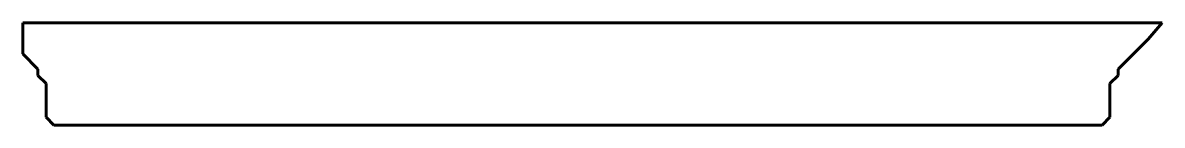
# Model space of a CAD drawing. Header units: millimetres. Extents: x -998 to 1106, y -61 to 128.
import ezdxf

# ---------------------------------------------------------------- set-up
doc = ezdxf.new("R2010")
doc.units = ezdxf.units.MM
for name, pattern in [('K5LT32790', [0]), ('K5LT32791', [0]), ('K5LT32792', [0])]:
    doc.linetypes.add(name, pattern=pattern)
doc.layers.add('Системный слой', color=7, linetype='Continuous')

msp = doc.modelspace()

# ---------------------------------------------------------------- linework, layer by layer
at = {"layer": 'Системный слой', "color": 18, "linetype": 'K5LT32791', "lineweight": 60, "true_color": 0x000000}
for p, q in [((-998.4, 70.8), (-998.4, 128.3)), ((-970.4, 42.8), (-998.4, 70.8)), ((-970.4, 31.3), (-970.4, 42.8)), ((-955.4, 16.3), (-970.4, 31.3)), ((-955.4, -46.3), (-955.4, 16.3)), ((-955.4, -46.3), (-941, -60.7))]:
    msp.add_line(p, q, dxfattribs=at)
at = {"layer": 'Системный слой', "color": 3, "linetype": 'K5LT32792', "lineweight": 60, "true_color": 0x00ff00}
for p, q in [((-998.4, 128.3), (1106.1, 128.3)), ((-941, -60.7), (995.2, -60.7))]:
    msp.add_line(p, q, dxfattribs=at)
at = {"layer": 'Системный слой', "color": 5, "linetype": 'K5LT32790', "lineweight": 60, "true_color": 0x0000ff}
for p, q in [((1080.1, 98.3), (1106.1, 128.3)), ((1024.6, 42.8), (1080.1, 98.3)), ((1024.6, 31.3), (1024.6, 42.8)), ((1009.6, 16.3), (1024.6, 31.3)), ((1009.6, -46.3), (1009.6, 16.3)), ((995.2, -60.7), (1009.6, -46.3))]:
    msp.add_line(p, q, dxfattribs=at)

doc.saveas('drawing.dxf')
